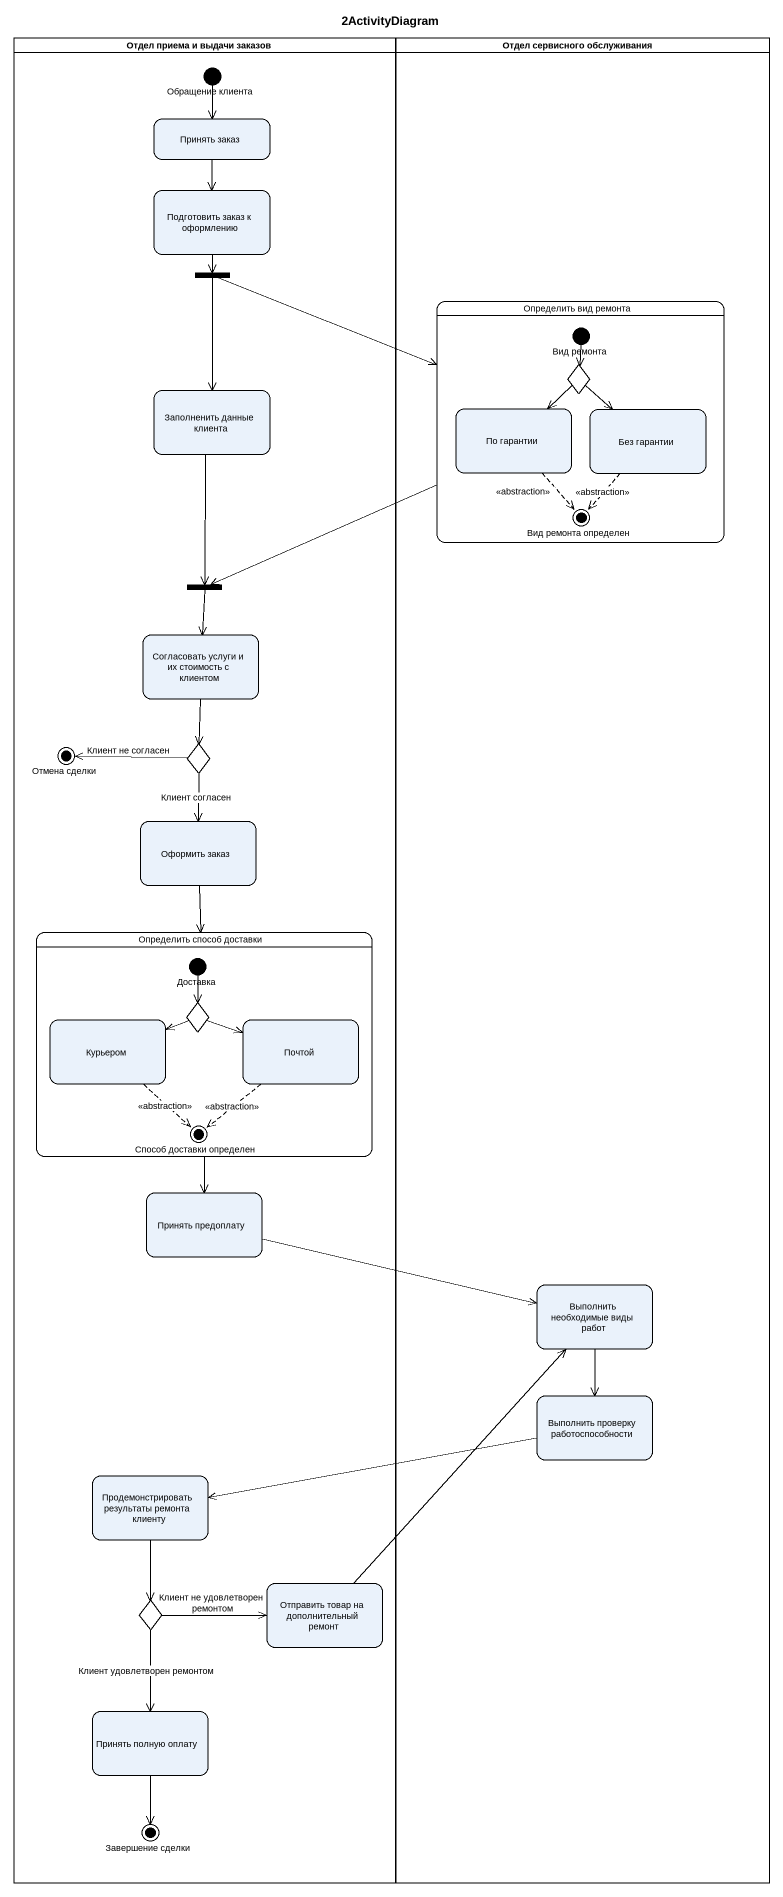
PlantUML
@startuml
title 2ActivityDiagram
hide empty description
state "Отдел приема и выдачи заказов" as Отдел_приема_и_выдачи <<partition>> {
  state "Обращение клиента" as Обращение_клиента <<start>>
  state "Принять заказ" as Принять_заказ
  state "Подготовить заказ к оформлению" as Подготовить_заказ_к
  state fork1 <<fork>>
  state "Заполненить данные клиента" as Заполненить_данные_клиента
  state fork2 <<join>>
  state "Согласовать услуги и их стоимость с клиентом" as Согласовать_услуги_и_их
  state "Отмена сделки" as Отмена_сделки <<end>>
  state choice2 <<choice>>
  state "Оформить заказ" as Оформить_заказ
  state "Определить способ доставки" as Определить_способ_доставки {
    state Доставка <<start>>
    state Курьером
    state choice3 <<choice>>
    state Почтой
    state "Способ доставки определен" as Способ_доставки_определен <<end>>
  }
  state "Принять предоплату" as Принять_предоплату
  state "Продемонстрировать результаты ремонта клиенту" as Продемонстрировать
  state choice4 <<choice>>
  state "Отправить товар на дополнительный ремонт" as Отправить_товар_на
  state "Принять полную оплату" as Принять_полную_оплату
  state "Завершение сделки" as Завершение_сделки <<end>>
}
state "Отдел сервисного обслуживания" as Отдел_сервисного <<partition>> {
  state "Определить вид ремонта" as Определить_вид_ремонта {
    state "Вид ремонта" as Вид_ремонта <<start>>
    state choice1 <<choice>>
    state "По гарантии" as По_гарантии
    state "Без гарантии" as Без_гарантии
    state "Вид ремонта определен" as Вид_ремонта_определен <<end>>
  }
  state "Выполнить необходимые виды работ" as Выполнить_необходимые_виды
  state "Выполнить проверку работоспособности" as Выполнить_проверку
}
Обращение_клиента --> Принять_заказ
Принять_заказ --> Подготовить_заказ_к
Подготовить_заказ_к --> fork1
fork1 -right-> Определить_вид_ремонта
fork1 --> Заполненить_данные_клиента
Определить_вид_ремонта -left-> fork2
Вид_ремонта --> choice1
choice1 --> По_гарантии
choice1 --> Без_гарантии
Заполненить_данные_клиента --> fork2
По_гарантии -[dashed]-> Вид_ремонта_определен : <<abstraction>>
Без_гарантии -[dashed]-> Вид_ремонта_определен : <<abstraction>>
fork2 --> Согласовать_услуги_и_их
Согласовать_услуги_и_их --> choice2
choice2 -left-> Отмена_сделки : Клиент не согласен
choice2 --> Оформить_заказ : Клиент согласен
Оформить_заказ --> Определить_способ_доставки
Определить_способ_доставки --> Принять_предоплату
Доставка --> choice3
Курьером -[dashed]-> Способ_доставки_определен : <<abstraction>>
choice3 -left-> Курьером
choice3 -right-> Почтой
Почтой -[dashed]-> Способ_доставки_определен : <<abstraction>>
Принять_предоплату -right-> Выполнить_необходимые_виды
Выполнить_необходимые_виды --> Выполнить_проверку
Выполнить_проверку -left-> Продемонстрировать
Продемонстрировать --> choice4
choice4 -right-> Отправить_товар_на : Клиент не удовлетворен ремонтом
choice4 --> Принять_полную_оплату : Клиент удовлетворен ремонтом
Отправить_товар_на -up-> Выполнить_необходимые_виды
Принять_полную_оплату --> Завершение_сделки
@enduml
